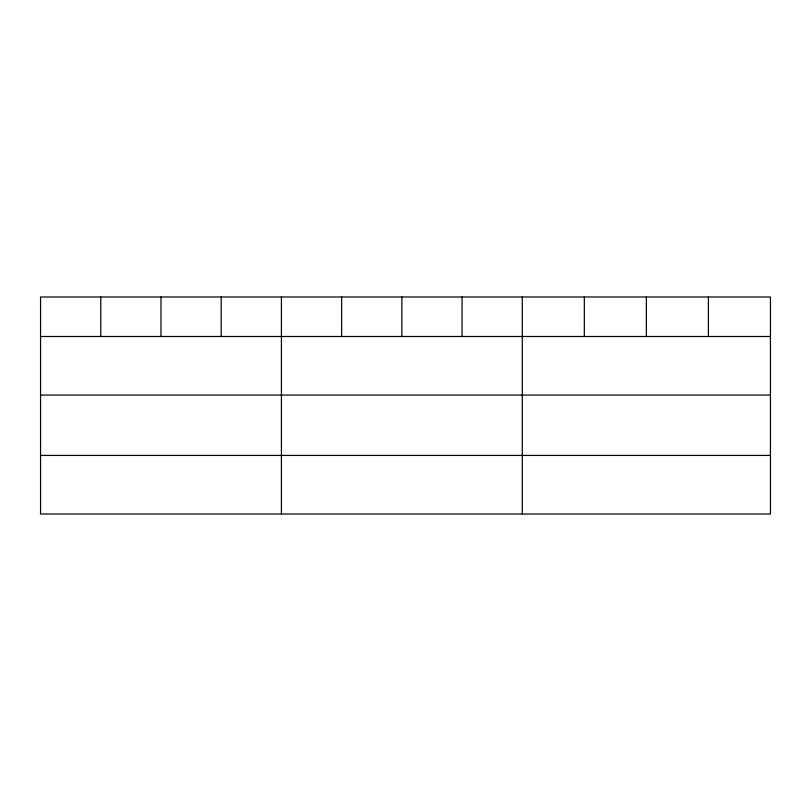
<?xml version="1.0" encoding="UTF-8"?>
<svg xmlns="http://www.w3.org/2000/svg" width="811" height="811" viewBox="0 0 811 811"><rect width="100%" height="100%" fill="white"/><g stroke="black" fill="none" stroke-linecap="round" stroke-linejoin="round"><path stroke-width="1.22" d="M770.45 395.069L770.45 296.988L40.55 296.988L40.55 514.012L770.45 514.012L770.45 395.069L40.55 395.069M40.55 336.494L770.45 336.494M40.55 455.427L770.45 455.427M708.408 296.988L708.408 336.494M646.367 296.988L646.367 336.494M584.325 296.988L584.325 336.494M522.284 296.988L522.284 514.012M462.067 296.988L462.067 336.494M401.85 296.988L401.85 336.494M341.634 296.988L341.634 336.494M281.417 296.988L281.417 514.012M221.2 296.988L221.2 336.494M160.983 296.988L160.983 336.494M100.767 296.988L100.767 336.494"/></g></svg>
